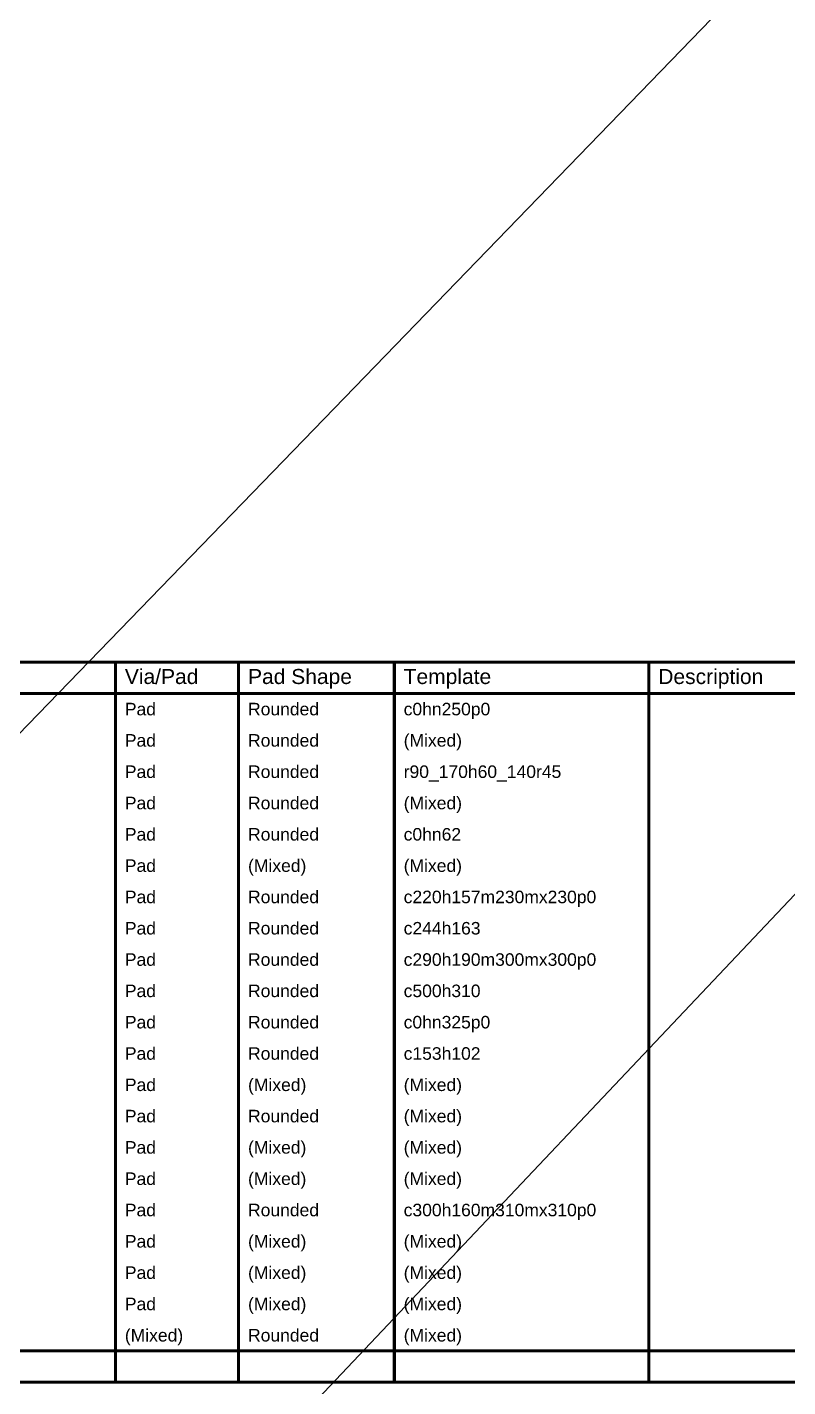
# Model space of a CAD drawing. Header units: inches. Extents: x 0 to 5032, y 0 to 5323.
# Drawn here: x 118.6 to 211.2, y 167.1 to 332.6 of the extents above; entities that cross this region are included whole.
import ezdxf

# ---------------------------------------------------------------- set-up
doc = ezdxf.new("R2010")
doc.units = ezdxf.units.IN
doc.layers.add('Drill Drawing', color=1, linetype='Continuous')
doc.layers.add('Top Solder', color=216, linetype='Continuous')
doc.styles.add('Arial', font='', dxfattribs={"height": 0.2})
doc.styles.get('Arial').set_extended_font_data('Arial')

msp = doc.modelspace()

# ---------------------------------------------------------------- linework, layer by layer
at = {"layer": 'Drill Drawing'}
for points in [[(1.38, 255.32, 0.381, 0.381, 0), (284.87, 255.32, 0.381, 0.381, 0)], [(129.39, 167.69, 0.381, 0.381, 0), (129.39, 255.32, 0.381, 0.381, 0)], [(144.37, 167.69, 0.381, 0.381, 0), (144.37, 255.32, 0.381, 0.381, 0)], [(163.32, 167.69, 0.381, 0.381, 0), (163.32, 255.32, 0.381, 0.381, 0)], [(194.29, 167.69, 0.381, 0.381, 0), (194.29, 255.32, 0.381, 0.381, 0)], [(1.38, 251.51, 0.381, 0.381, 0), (284.87, 251.51, 0.381, 0.381, 0)], [(1.38, 171.5, 0.381, 0.381, 0), (284.87, 171.5, 0.381, 0.381, 0)], [(1.38, 167.69, 0.381, 0.381, 0), (284.87, 167.69, 0.381, 0.381, 0)]]:
    msp.add_lwpolyline(points, format="xyseb", dxfattribs=at)
for points in [[(129.3, 255.32, 0.191, 0.191, 1), (129.49, 255.32, 0.191, 0.191, 1)], [(144.28, 255.32, 0.191, 0.191, 1), (144.47, 255.32, 0.191, 0.191, 1)], [(163.22, 255.32, 0.191, 0.191, 1), (163.41, 255.32, 0.191, 0.191, 1)], [(194.2, 255.32, 0.191, 0.191, 1), (194.39, 255.32, 0.191, 0.191, 1)], [(129.3, 167.69, 0.191, 0.191, 1), (129.49, 167.69, 0.191, 0.191, 1)], [(144.28, 167.69, 0.191, 0.191, 1), (144.47, 167.69, 0.191, 0.191, 1)], [(163.22, 167.69, 0.191, 0.191, 1), (163.41, 167.69, 0.191, 0.191, 1)], [(194.2, 167.69, 0.191, 0.191, 1), (194.39, 167.69, 0.191, 0.191, 1)]]:
    msp.add_lwpolyline(points, format="xyseb", close=True, dxfattribs=at)
at = {"layer": 'Top Solder'}
for p in [(3.12, 6.16), (4.79, 130)]:
    msp.add_line(p, (5032.34, 5323.24), dxfattribs=at)

# ---------------------------------------------------------------- texts
at = {"layer": 'Drill Drawing', "style": 'Arial'}
for s, height, p in [('Via/Pad', 1.829, (130.53, 252.65)), ('Pad Shape', 1.829, (145.52, 252.65)), ('Template', 1.829, (164.46, 252.65)), ('Description', 1.8288, (195.44, 252.65)), ('Pad', 1.524, (130.53, 248.84)), ('Rounded', 1.524, (145.52, 248.84)), ('c0hn250p0', 1.524, (164.46, 248.84)), ('Pad', 1.524, (130.53, 245.03)), ('Rounded', 1.524, (145.52, 245.03)), ('(Mixed)', 1.524, (164.46, 245.03)), ('Pad', 1.524, (130.53, 241.22)), ('Rounded', 1.524, (145.52, 241.22)), ('r90_170h60_140r45', 1.524, (164.46, 241.22)), ('Pad', 1.524, (130.53, 237.41)), ('Rounded', 1.524, (145.52, 237.41)), ('(Mixed)', 1.524, (164.46, 237.41)), ('Pad', 1.524, (130.53, 233.6)), ('Rounded', 1.524, (145.52, 233.6)), ('c0hn62', 1.524, (164.46, 233.6)), ('Pad', 1.524, (130.53, 229.79)), ('(Mixed)', 1.524, (145.52, 229.79)), ('(Mixed)', 1.524, (164.46, 229.79)), ('Pad', 1.524, (130.53, 225.98)), ('Rounded', 1.524, (145.52, 225.98)), ('c220h157m230mx230p0', 1.524, (164.46, 225.98)), ('Pad', 1.524, (130.53, 222.17)), ('Rounded', 1.524, (145.52, 222.17)), ('c244h163', 1.524, (164.46, 222.17)), ('Pad', 1.524, (130.53, 218.36)), ('Rounded', 1.524, (145.52, 218.36)), ('c290h190m300mx300p0', 1.524, (164.46, 218.36)), ('Pad', 1.524, (130.53, 214.55)), ('Rounded', 1.524, (145.52, 214.55)), ('c500h310', 1.524, (164.46, 214.55)), ('Pad', 1.524, (130.53, 210.74)), ('Rounded', 1.524, (145.52, 210.74)), ('c0hn325p0', 1.524, (164.46, 210.74)), ('Pad', 1.524, (130.53, 206.93)), ('Rounded', 1.524, (145.52, 206.93)), ('c153h102', 1.524, (164.46, 206.93)), ('Pad', 1.524, (130.53, 203.12)), ('(Mixed)', 1.524, (145.52, 203.12)), ('(Mixed)', 1.524, (164.46, 203.12)), ('Pad', 1.524, (130.53, 199.31)), ('Rounded', 1.524, (145.52, 199.31)), ('(Mixed)', 1.524, (164.46, 199.31)), ('Pad', 1.524, (130.53, 195.5)), ('(Mixed)', 1.524, (145.52, 195.5)), ('(Mixed)', 1.524, (164.46, 195.5)), ('Pad', 1.524, (130.53, 191.69)), ('(Mixed)', 1.524, (145.52, 191.69)), ('(Mixed)', 1.524, (164.46, 191.69)), ('Pad', 1.524, (130.53, 187.88)), ('Rounded', 1.524, (145.52, 187.88)), ('c300h160m310mx310p0', 1.524, (164.46, 187.88)), ('Pad', 1.524, (130.53, 184.07)), ('(Mixed)', 1.524, (145.52, 184.07)), ('(Mixed)', 1.524, (164.46, 184.07)), ('Pad', 1.524, (130.53, 180.26)), ('(Mixed)', 1.524, (145.52, 180.26)), ('(Mixed)', 1.524, (164.46, 180.26)), ('Pad', 1.524, (130.53, 176.45)), ('(Mixed)', 1.524, (145.52, 176.45)), ('(Mixed)', 1.524, (164.46, 176.45)), ('(Mixed)', 1.524, (130.53, 172.64)), ('Rounded', 1.524, (145.52, 172.64)), ('(Mixed)', 1.524, (164.46, 172.64))]:
    msp.add_text(s, height=height, dxfattribs=at).set_placement(p)

doc.saveas('drawing.dxf')
